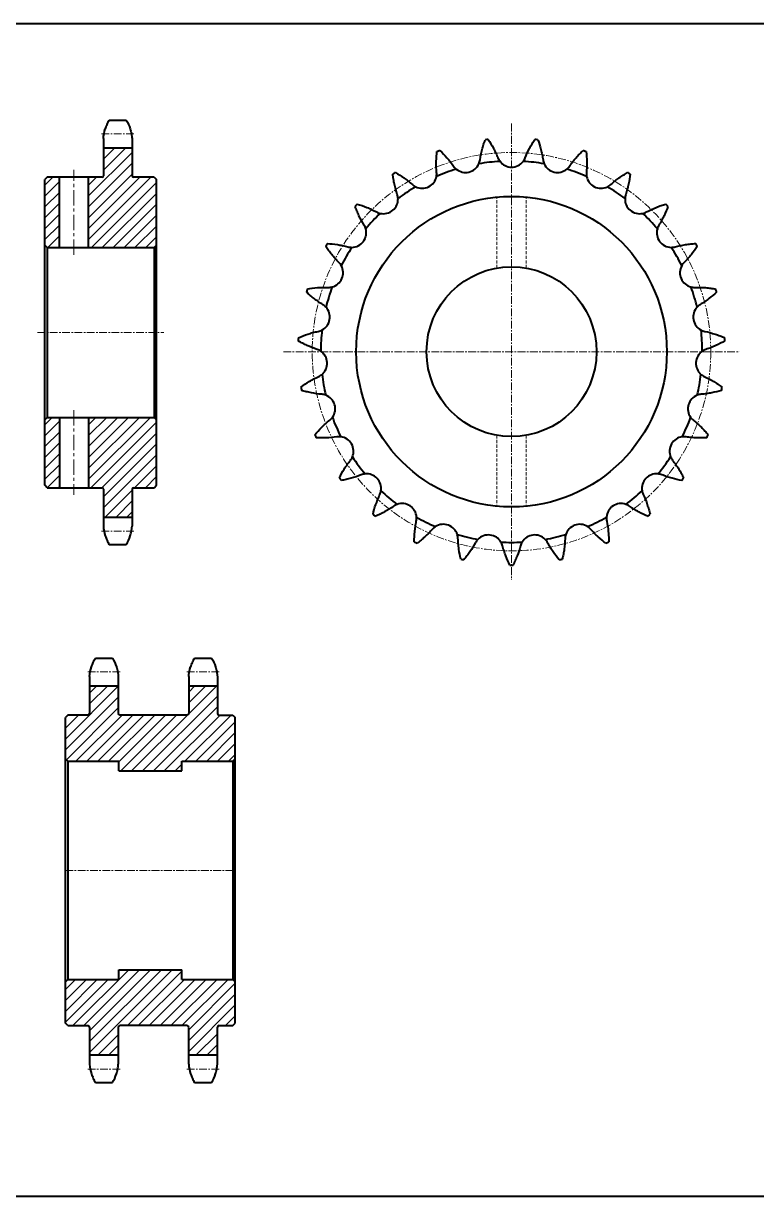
# Model space of a CAD drawing. Header units: millimetres. Extents: x -11382 to 23553, y -372 to 10786.
# Drawn here: x -378.9 to -76.9, y 2369.4 to 2852.9 of the extents above; entities that cross this region are included whole.
import ezdxf

# ---------------------------------------------------------------- set-up
doc = ezdxf.new("R2010")
doc.units = ezdxf.units.MM
doc.header["$LTSCALE"] = 0.2
doc.linetypes.add('CENTER', pattern=[50.8, 31.75, -6.35, 6.35, -6.35])
doc.linetypes.add('HIDDEN', pattern=[9.525, 6.35, -3.175])
for name, color, linetype, lineweight in [('đướng nét đứt', 4, 'HIDDEN', 20), ('đường bao thấy', 7, 'Continuous', 40), ('đường mặt cắt', 160, 'Continuous', 15), ('đường nét tâm', 137, 'CENTER', 15)]:
    doc.layers.add(name, color=color, linetype=linetype, lineweight=lineweight)
pattern_1 = [(45, (-2693.9205, -3394.5287), (-2.245064, 2.245064), [])]
pattern_2 = [(45, (-2699.589, -3327.168), (-2.245064, 2.245064), [])]

msp = doc.modelspace()

# ---------------------------------------------------------------- hatches: boundary and pattern name
at = {"layer": 'đường mặt cắt', "ltscale": 0.5}
h = msp.add_hatch(dxfattribs=at)
h.set_pattern_fill('ANSI31', color=256, style=0)
h.set_pattern_definition(pattern_1)
h.paths.add_polyline_path([(-352.106, 2760.585), (-325.106, 2760.585), (-324.106, 2761.585), (-324.106, 2788.585), (-325.106, 2789.585), (-333.415, 2789.585, -0.4798963), (-334.164, 2790.405), (-334.164, 2801.676), (-345.989, 2801.676), (-345.989, 2790.405, -0.4798963), (-346.737, 2789.585), (-352.106, 2789.585)])
h = msp.add_hatch(dxfattribs=at)
h.set_pattern_fill('ANSI31', color=256, style=0)
h.set_pattern_definition(pattern_1)
h.paths.add_polyline_path([(-370.106, 2761.585), (-369.106, 2760.585), (-364.106, 2760.585), (-364.106, 2789.585), (-369.106, 2789.585), (-370.106, 2788.585)])
h = msp.add_hatch(dxfattribs=at)
h.set_pattern_fill('ANSI31', color=256, style=0)
h.set_pattern_definition(pattern_1)
h.paths.add_polyline_path([(-370.106, 2662.585), (-369.106, 2661.585), (-364.106, 2661.585), (-364.106, 2690.585), (-369.106, 2690.585), (-370.106, 2689.585)])
h = msp.add_hatch(dxfattribs=at)
h.set_pattern_fill('ANSI31', color=256, style=0)
h.set_pattern_definition(pattern_1)
h.paths.add_polyline_path([(-352.106, 2690.585), (-352.106, 2661.585), (-346.737, 2661.585, -0.4798963), (-345.989, 2660.765), (-345.989, 2649.494), (-334.164, 2649.494), (-334.164, 2660.765, -0.4798963), (-333.415, 2661.585), (-325.106, 2661.585), (-324.106, 2662.585), (-324.106, 2689.585), (-325.106, 2690.585)])
h = msp.add_hatch(dxfattribs=at)
h.set_pattern_fill('ANSI31', color=256, style=0)
h.set_pattern_definition(pattern_2)
h.paths.add_polyline_path([(-339.084, 2567.846, -0.4798963), (-339.832, 2568.666), (-339.832, 2579.938), (-351.658, 2579.938), (-351.658, 2568.666, -0.4798963), (-352.406, 2567.846), (-360.658, 2567.846), (-361.658, 2566.846), (-361.658, 2549.846), (-360.658, 2548.846), (-339.658, 2548.846), (-339.658, 2544.846), (-313.658, 2544.846), (-313.658, 2548.846), (-292.658, 2548.846), (-291.658, 2549.846), (-291.658, 2566.846), (-292.658, 2567.846), (-298.258, 2567.846, -0.4798963), (-299.007, 2568.666), (-299.007, 2579.938), (-310.832, 2579.938), (-310.832, 2568.666, -0.4798963), (-311.58, 2567.846)])
h = msp.add_hatch(dxfattribs=at)
h.set_pattern_fill('ANSI31', color=256, style=0)
h.set_pattern_definition(pattern_2)
h.paths.add_polyline_path([(-311.58, 2439.846, -0.4798963), (-310.832, 2439.027), (-310.832, 2427.755), (-299.007, 2427.755), (-299.007, 2439.027, -0.4798963), (-298.258, 2439.846), (-292.658, 2439.846), (-291.658, 2440.846), (-291.658, 2457.846), (-292.658, 2458.846), (-313.658, 2458.846), (-313.658, 2462.846), (-339.658, 2462.846), (-339.658, 2458.846), (-360.658, 2458.846), (-361.658, 2457.846), (-361.658, 2440.846), (-360.658, 2439.846), (-352.406, 2439.846, -0.4798963), (-351.658, 2439.027), (-351.658, 2427.755), (-339.832, 2427.755), (-339.832, 2439.027, -0.4798963), (-339.084, 2439.846)])

# ---------------------------------------------------------------- linework, layer by layer
at = {"layer": 'đướng nét đứt'}
for p, q in [((-183.825, 2752.126), (-183.825, 2781.363)), ((-171.825, 2752.126), (-171.825, 2781.363)), ((-183.825, 2683.163), (-183.825, 2653.926)), ((-171.825, 2683.163), (-171.825, 2653.926))]:
    msp.add_line(p, q, dxfattribs=at)
at = {"layer": 'đường bao thấy'}
for p, q in [((-343.57, 2813.062), (-336.583, 2813.062)), ((-369.106, 2789.585), (-370.106, 2788.585)), ((-370.106, 2662.585), (-370.106, 2788.585)), ((-346.646, 2789.585), (-369.106, 2789.585)), ((-364.106, 2760.585), (-364.106, 2789.585)), ((-352.106, 2760.585), (-352.106, 2789.585)), ((-325.106, 2789.585), (-333.506, 2789.585)), ((-325.106, 2789.585), (-324.106, 2788.585)), ((-324.106, 2662.585), (-324.106, 2788.585)), ((-369.106, 2760.585), (-370.106, 2761.585)), ((-325.106, 2760.585), (-324.106, 2761.585)), ((-369.106, 2690.585), (-370.106, 2689.585)), ((-364.106, 2690.585), (-364.106, 2661.585)), ((-352.106, 2690.585), (-352.106, 2661.585)), ((-325.106, 2690.585), (-324.106, 2689.585)), ((-369.106, 2661.585), (-370.106, 2662.585)), ((-369.106, 2661.585), (-346.646, 2661.585)), ((-333.506, 2661.585), (-325.106, 2661.585)), ((-325.106, 2661.585), (-324.106, 2662.585)), ((-343.57, 2638.108), (-336.583, 2638.108)), ((-349.238, 2591.323), (-342.251, 2591.323)), ((-308.413, 2591.323), (-301.426, 2591.323)), ((-360.658, 2567.846), (-361.658, 2566.846)), ((-352.315, 2567.846), (-360.658, 2567.846)), ((-311.489, 2567.846), (-339.175, 2567.846)), ((-292.658, 2567.846), (-291.658, 2566.846)), ((-361.658, 2440.846), (-361.658, 2566.846)), ((-291.658, 2440.846), (-291.658, 2566.846)), ((-360.658, 2548.846), (-361.658, 2549.846)), ((-339.658, 2544.846), (-339.658, 2548.846)), ((-313.658, 2544.846), (-313.658, 2548.846)), ((-292.658, 2548.846), (-291.658, 2549.846)), ((-339.658, 2458.846), (-339.658, 2462.846)), ((-313.658, 2458.846), (-313.658, 2462.846)), ((-360.658, 2458.846), (-361.658, 2457.846)), ((-292.658, 2458.846), (-291.658, 2457.846)), ((-360.658, 2439.846), (-361.658, 2440.846)), ((-360.658, 2439.846), (-352.315, 2439.846)), ((-311.489, 2439.846), (-339.175, 2439.846)), ((-292.658, 2439.846), (-291.658, 2440.846)), ((-349.238, 2416.369), (-342.251, 2416.369)), ((-308.413, 2416.369), (-301.426, 2416.369))]:
    msp.add_line(p, q, dxfattribs=at)
at = {"layer": 'đường bao thấy', "ltscale": 0.5}
for p, q in [((-345.989, 2805.47), (-345.989, 2790.185)), ((-334.164, 2805.47), (-334.164, 2790.185)), ((-345.989, 2801.676), (-334.164, 2801.676)), ((-369.106, 2760.585), (-325.106, 2760.585)), ((-369.106, 2760.585), (-369.106, 2690.585)), ((-325.106, 2760.585), (-325.106, 2690.585)), ((-369.106, 2690.585), (-325.106, 2690.585)), ((-369.106, 2690.585), (-325.106, 2690.585)), ((-345.989, 2660.985), (-345.989, 2645.7)), ((-334.164, 2660.985), (-334.164, 2645.7)), ((-345.989, 2649.494), (-334.164, 2649.494)), ((-351.658, 2583.732), (-351.658, 2568.446)), ((-339.832, 2583.732), (-339.832, 2568.446)), ((-310.832, 2583.732), (-310.832, 2568.666)), ((-299.007, 2583.732), (-299.007, 2568.446)), ((-351.658, 2579.938), (-339.832, 2579.938)), ((-310.832, 2579.938), (-299.007, 2579.938)), ((-298.349, 2567.846), (-292.658, 2567.846)), ((-360.658, 2548.846), (-360.658, 2458.846)), ((-360.658, 2548.846), (-339.658, 2548.846)), ((-313.658, 2548.846), (-292.658, 2548.846)), ((-292.658, 2548.846), (-292.658, 2458.846)), ((-339.658, 2544.846), (-313.658, 2544.846)), ((-339.658, 2462.846), (-313.658, 2462.846)), ((-360.658, 2458.846), (-339.658, 2458.846)), ((-313.658, 2458.846), (-292.658, 2458.846)), ((-351.658, 2439.246), (-351.658, 2423.961)), ((-339.832, 2439.246), (-339.832, 2423.961)), ((-310.832, 2423.961), (-310.832, 2439.027)), ((-299.007, 2423.961), (-299.007, 2439.246)), ((-298.349, 2439.846), (-292.658, 2439.846)), ((-351.658, 2427.755), (-339.832, 2427.755)), ((-310.832, 2427.755), (-299.007, 2427.755))]:
    msp.add_line(p, q, dxfattribs=at)
at = {"layer": 'đường bao thấy'}
msp.add_lwpolyline([(-657.909, 2852.942), (73.534, 2852.942), (73.534, 2369.406), (-657.909, 2369.406)], close=True, dxfattribs=at)
for radius in [64, 35]:
    msp.add_circle((-177.825, 2717.644), radius, dxfattribs=at)
for centre, radius, start, end in [((-177.825, 2717.644), 87.998, 96.23567, 97.09766), ((-177.825, 2717.644), 87.998, 82.90234, 83.76433), ((-177.825, 2717.644), 87.998, 109.56901, 110.43099), ((-177.825, 2717.644), 87.998, 69.56901, 70.43099), ((-196.759, 2797.537), 6.015, 230.6554, 336.01126), ((-177.825, 2717.644), 78.605, 93.48853, 99.8448), ((-177.825, 2799.75), 6.015, 217.32207, 322.67793), ((-177.825, 2717.644), 78.605, 80.1552, 86.51147), ((-158.89, 2797.537), 6.015, 203.98874, 309.3446), ((-346.692, 2790.295), 0.711, 273.66563, 351.12093), ((-333.461, 2790.295), 0.711, 188.87907, 266.33437), ((-177.825, 2717.644), 87.998, 122.90234, 123.76433), ((-177.825, 2717.644), 78.605, 106.82186, 113.17814), ((-177.825, 2717.644), 78.605, 66.82186, 73.17814), ((-177.825, 2717.644), 87.998, 56.23567, 57.09766), ((-177.825, 2717.644), 78.605, 120.1552, 126.51147), ((-214.674, 2791.017), 6.015, 243.98874, 349.3446), ((-140.975, 2791.017), 6.015, 190.6554, 296.01126), ((-177.825, 2717.644), 78.605, 53.48853, 59.8448), ((-230.601, 2780.541), 6.015, 257.32207, 2.67793), ((-125.048, 2780.541), 6.015, 177.32207, 282.67793), ((-177.825, 2717.644), 87.998, 136.23567, 137.09766), ((-177.825, 2717.644), 87.998, 42.90234, 43.76433), ((-177.825, 2717.644), 78.605, 133.48853, 139.8448), ((-177.825, 2717.644), 78.605, 40.1552, 46.51147), ((-243.684, 2766.675), 6.015, 270.6554, 16.01126), ((-111.965, 2766.675), 6.015, 163.98874, 269.3446), ((-177.825, 2717.644), 87.998, 149.56901, 150.43099), ((-177.825, 2717.644), 87.998, 29.56901, 30.43099), ((-177.825, 2717.644), 78.605, 146.82186, 153.17814), ((-177.825, 2717.644), 78.605, 26.82186, 33.17814), ((-253.215, 2750.165), 6.015, 283.98874, 29.3446), ((-102.434, 2750.165), 6.015, 150.6554, 256.01126), ((-177.825, 2717.644), 87.998, 162.90234, 163.76433), ((-177.825, 2717.644), 78.605, 160.1552, 166.51147), ((-177.825, 2717.644), 78.605, 13.48853, 19.8448), ((-177.825, 2717.644), 87.998, 16.23567, 17.09766), ((-258.683, 2731.902), 6.015, 297.32207, 42.67793), ((-96.966, 2731.902), 6.015, 137.32207, 242.67793), ((-177.825, 2717.644), 87.998, 176.23567, 177.09766), ((-177.825, 2717.644), 78.605, 173.48853, 179.8448), ((-177.825, 2717.644), 78.605, 0.1552, 6.51147), ((-177.825, 2717.644), 87.998, 2.90234, 3.76433), ((-259.791, 2712.87), 6.015, 310.6554, 56.01126), ((-95.858, 2712.87), 6.015, 123.98874, 229.3446), ((-177.825, 2717.644), 78.605, 186.82186, 193.17814), ((-177.825, 2717.644), 78.605, 346.82186, 353.17814), ((-177.825, 2717.644), 87.998, 189.56901, 190.43099), ((-177.825, 2717.644), 87.998, 349.56901, 350.43099), ((-256.481, 2694.096), 6.015, 323.98874, 69.3446), ((-99.168, 2694.096), 6.015, 110.6554, 216.01126), ((-177.825, 2717.644), 78.605, 200.1552, 206.51147), ((-177.825, 2717.644), 78.605, 333.48853, 339.8448), ((-177.825, 2717.644), 87.998, 202.90234, 203.76433), ((-248.93, 2676.592), 6.015, 337.32207, 82.67793), ((-106.719, 2676.592), 6.015, 97.32207, 202.67793), ((-177.825, 2717.644), 87.998, 336.23567, 337.09766), ((-177.825, 2717.644), 78.605, 213.48853, 219.8448), ((-177.825, 2717.644), 78.605, 320.1552, 326.51147), ((-177.825, 2717.644), 87.998, 216.23567, 217.09766), ((-237.546, 2661.3), 6.015, 350.6554, 96.01126), ((-118.103, 2661.3), 6.015, 83.98874, 189.3446), ((-177.825, 2717.644), 87.998, 322.90234, 323.76433), ((-346.692, 2660.875), 0.711, 8.87907, 86.33437), ((-333.461, 2660.875), 0.711, 93.66563, 171.12093), ((-177.825, 2717.644), 78.605, 226.82186, 233.17814), ((-177.825, 2717.644), 78.605, 306.82186, 313.17814), ((-222.942, 2649.046), 6.015, 3.98874, 109.3446), ((-132.707, 2649.046), 6.015, 70.6554, 176.01126), ((-177.825, 2717.644), 87.998, 229.56901, 230.43099), ((-177.825, 2717.644), 87.998, 309.56901, 310.43099), ((-177.825, 2717.644), 78.605, 240.1552, 246.51147), ((-205.906, 2640.49), 6.015, 17.32207, 122.67793), ((-149.743, 2640.49), 6.015, 57.32207, 162.67793), ((-177.825, 2717.644), 78.605, 293.48853, 299.8448), ((-177.825, 2717.644), 78.605, 253.48853, 259.8448), ((-187.356, 2636.094), 6.015, 30.6554, 136.01126), ((-168.293, 2636.094), 6.015, 43.98874, 149.3446), ((-177.825, 2717.644), 78.605, 280.1552, 286.51147), ((-177.825, 2717.644), 87.998, 242.90234, 243.76433), ((-177.825, 2717.644), 78.605, 266.82186, 273.17814), ((-177.825, 2717.644), 87.998, 296.23567, 297.09766), ((-177.825, 2717.644), 87.998, 256.23567, 257.09766), ((-177.825, 2717.644), 87.998, 282.90234, 283.76433), ((-177.825, 2717.644), 87.998, 269.56901, 270.43099), ((-352.36, 2568.556), 0.711, 273.66563, 351.12093), ((-339.129, 2568.556), 0.711, 188.87907, 266.33437), ((-311.535, 2568.556), 0.711, 273.66563, 351.12093), ((-298.304, 2568.556), 0.711, 188.87907, 266.33437), ((-352.36, 2439.137), 0.711, 8.87907, 86.33437), ((-339.129, 2439.137), 0.711, 93.66563, 171.12093), ((-311.535, 2439.137), 0.711, 8.87907, 86.33437), ((-298.304, 2439.137), 0.711, 93.66563, 171.12093)]:
    msp.add_arc(centre, radius, start, end, dxfattribs=at)
for points, knots in [([(-345.989, 2805.47), (-345.878, 2806.868), (-345.61, 2808.196), (-345.001, 2810.096), (-344.763, 2810.713), (-344.216, 2811.919), (-343.909, 2812.501), (-343.57, 2813.062)], [0, 0, 0, 0, 0.5, 0.5, 0.75, 0.75, 1, 1, 1, 1]), ([(-336.583, 2813.062), (-335.906, 2811.941), (-335.363, 2810.751), (-334.752, 2808.853), (-334.582, 2808.201), (-334.315, 2806.856), (-334.219, 2806.169), (-334.164, 2805.47)], [0, 0, 0, 0, 0.5, 0.5, 0.75, 0.75, 1, 1, 1, 1]), ([(-190.808, 2796.665), (-190.59, 2798.154), (-190.298, 2799.588), (-189.764, 2801.667), (-189.57, 2802.347), (-189.152, 2803.685), (-188.93, 2804.336), (-188.698, 2804.968)], [0, 0, 0, 0, 0.5, 0.5, 0.75, 0.75, 1, 1, 1, 1]), ([(-187.383, 2805.121), (-186.64, 2804.001), (-185.93, 2802.81), (-184.929, 2800.912), (-184.607, 2800.26), (-183.987, 2798.915), (-183.692, 2798.228), (-183.414, 2797.53)], [0, 0, 0, 0, 0.5, 0.5, 0.75, 0.75, 1, 1, 1, 1]), ([(-172.235, 2797.53), (-171.68, 2798.928), (-171.064, 2800.256), (-170.065, 2802.155), (-169.719, 2802.773), (-169.004, 2803.978), (-168.638, 2804.561), (-168.266, 2805.121)], [0, 0, 0, 0, 0.5, 0.5, 0.75, 0.75, 1, 1, 1, 1]), ([(-166.951, 2804.968), (-166.487, 2803.706), (-166.07, 2802.384), (-165.535, 2800.306), (-165.372, 2799.597), (-165.078, 2798.146), (-164.95, 2797.409), (-164.841, 2796.665)], [0, 0, 0, 0, 0.5, 0.5, 0.75, 0.75, 1, 1, 1, 1]), ([(-208.682, 2791.541), (-208.813, 2793.04), (-208.859, 2794.502), (-208.819, 2796.648), (-208.787, 2797.356), (-208.689, 2798.754), (-208.623, 2799.438), (-208.543, 2800.106)], [0, 0, 0, 0, 0.5, 0.5, 0.75, 0.75, 1, 1, 1, 1]), ([(-207.299, 2800.559), (-206.317, 2799.64), (-205.352, 2798.646), (-203.941, 2797.029), (-203.477, 2796.469), (-202.563, 2795.303), (-202.117, 2794.703), (-201.686, 2794.087)], [0, 0, 0, 0, 0.5, 0.5, 0.75, 0.75, 1, 1, 1, 1]), ([(-153.963, 2794.087), (-153.1, 2795.32), (-152.195, 2796.47), (-150.785, 2798.088), (-150.306, 2798.609), (-149.332, 2799.617), (-148.841, 2800.099), (-148.35, 2800.559)], [0, 0, 0, 0, 0.5, 0.5, 0.75, 0.75, 1, 1, 1, 1]), ([(-147.106, 2800.106), (-146.946, 2798.771), (-146.845, 2797.389), (-146.803, 2795.244), (-146.808, 2794.517), (-146.857, 2793.036), (-146.902, 2792.29), (-146.967, 2791.541)], [0, 0, 0, 0, 0.5, 0.5, 0.75, 0.75, 1, 1, 1, 1]), ([(-191.264, 2795.092), (-191.153, 2795.341), (-191.06, 2795.597), (-190.907, 2796.122), (-190.848, 2796.392), (-190.808, 2796.665)], [0, 0, 0, 0, 0.5, 0.5, 1, 1, 1, 1]), ([(-173.041, 2796.104), (-172.876, 2796.321), (-172.726, 2796.548), (-172.456, 2797.024), (-172.337, 2797.273), (-172.235, 2797.53)], [0, 0, 0, 0, 0.5, 0.5, 1, 1, 1, 1]), ([(-224.892, 2782.433), (-225.365, 2783.861), (-225.747, 2785.274), (-226.203, 2787.371), (-226.335, 2788.066), (-226.562, 2789.449), (-226.656, 2790.131), (-226.732, 2790.8)], [0, 0, 0, 0, 0.5, 0.5, 0.75, 0.75, 1, 1, 1, 1]), ([(-225.626, 2791.527), (-224.459, 2790.859), (-223.29, 2790.114), (-221.544, 2788.866), (-220.963, 2788.429), (-219.805, 2787.505), (-219.233, 2787.024), (-218.672, 2786.524)], [0, 0, 0, 0, 0.5, 0.5, 0.75, 0.75, 1, 1, 1, 1]), ([(-208.763, 2789.905), (-208.712, 2790.173), (-208.68, 2790.444), (-208.653, 2790.99), (-208.658, 2791.266), (-208.682, 2791.541)], [0, 0, 0, 0, 0.5, 0.5, 1, 1, 1, 1]), ([(-155.076, 2792.886), (-154.865, 2793.059), (-154.667, 2793.246), (-154.295, 2793.646), (-154.121, 2793.861), (-153.963, 2794.087)], [0, 0, 0, 0, 0.5, 0.5, 1, 1, 1, 1]), ([(-136.977, 2786.524), (-135.853, 2787.524), (-134.708, 2788.434), (-132.962, 2789.684), (-132.376, 2790.08), (-131.196, 2790.837), (-130.607, 2791.193), (-130.023, 2791.527)], [0, 0, 0, 0, 0.5, 0.5, 0.75, 0.75, 1, 1, 1, 1]), ([(-128.917, 2790.8), (-129.069, 2789.464), (-129.29, 2788.095), (-129.744, 2785.998), (-129.916, 2785.291), (-130.305, 2783.862), (-130.521, 2783.146), (-130.757, 2782.433)], [0, 0, 0, 0, 0.5, 0.5, 0.75, 0.75, 1, 1, 1, 1]), ([(-138.338, 2785.612), (-138.092, 2785.731), (-137.856, 2785.867), (-137.402, 2786.171), (-137.183, 2786.34), (-136.977, 2786.524)], [0, 0, 0, 0, 0.5, 0.5, 1, 1, 1, 1]), ([(-224.593, 2780.822), (-224.606, 2781.095), (-224.637, 2781.366), (-224.736, 2781.903), (-224.805, 2782.171), (-224.892, 2782.433)], [0, 0, 0, 0, 0.5, 0.5, 1, 1, 1, 1]), ([(-238.564, 2769.832), (-239.354, 2771.113), (-240.052, 2772.399), (-240.979, 2774.335), (-241.268, 2774.981), (-241.808, 2776.274), (-242.056, 2776.916), (-242.284, 2777.549)], [0, 0, 0, 0, 0.5, 0.5, 0.75, 0.75, 1, 1, 1, 1]), ([(-241.376, 2778.512), (-240.086, 2778.131), (-238.777, 2777.676), (-236.791, 2776.864), (-236.125, 2776.572), (-234.785, 2775.941), (-234.117, 2775.604), (-233.456, 2775.247)], [0, 0, 0, 0, 0.5, 0.5, 0.75, 0.75, 1, 1, 1, 1]), ([(-122.193, 2775.247), (-120.869, 2775.961), (-119.545, 2776.583), (-117.558, 2777.396), (-116.896, 2777.647), (-115.574, 2778.11), (-114.919, 2778.321), (-114.273, 2778.512)], [0, 0, 0, 0, 0.5, 0.5, 0.75, 0.75, 1, 1, 1, 1]), ([(-113.365, 2777.549), (-113.82, 2776.284), (-114.351, 2775.003), (-115.276, 2773.067), (-115.607, 2772.42), (-116.315, 2771.119), (-116.69, 2770.472), (-117.085, 2769.832)], [0, 0, 0, 0, 0.5, 0.5, 0.75, 0.75, 1, 1, 1, 1]), ([(-123.728, 2774.673), (-123.461, 2774.733), (-123.2, 2774.811), (-122.688, 2775.002), (-122.436, 2775.116), (-122.193, 2775.247)], [0, 0, 0, 0, 0.5, 0.5, 1, 1, 1, 1]), ([(-237.902, 2768.334), (-237.978, 2768.596), (-238.07, 2768.852), (-238.291, 2769.352), (-238.42, 2769.597), (-238.564, 2769.832)], [0, 0, 0, 0, 0.5, 0.5, 1, 1, 1, 1]), ([(-248.963, 2754.418), (-250.026, 2755.482), (-251.002, 2756.572), (-252.35, 2758.242), (-252.78, 2758.804), (-253.604, 2759.938), (-253.994, 2760.505), (-254.361, 2761.069)], [0, 0, 0, 0, 0.5, 0.5, 0.75, 0.75, 1, 1, 1, 1]), ([(-253.7, 2762.215), (-252.357, 2762.142), (-250.978, 2762.001), (-248.858, 2761.669), (-248.143, 2761.539), (-246.693, 2761.233), (-245.966, 2761.06), (-245.24, 2760.865)], [0, 0, 0, 0, 0.5, 0.5, 0.75, 0.75, 1, 1, 1, 1]), ([(-110.409, 2760.865), (-108.956, 2761.254), (-107.523, 2761.554), (-105.403, 2761.887), (-104.701, 2761.978), (-103.307, 2762.124), (-102.621, 2762.178), (-101.949, 2762.215)], [0, 0, 0, 0, 0.5, 0.5, 0.75, 0.75, 1, 1, 1, 1]), ([(-101.288, 2761.069), (-102.023, 2759.943), (-102.834, 2758.819), (-104.181, 2757.149), (-104.652, 2756.595), (-105.641, 2755.492), (-106.155, 2754.949), (-106.686, 2754.418)], [0, 0, 0, 0, 0.5, 0.5, 0.75, 0.75, 1, 1, 1, 1]), ([(-112.034, 2760.661), (-111.761, 2760.657), (-111.489, 2760.673), (-110.947, 2760.741), (-110.675, 2760.794), (-110.409, 2760.865)], [0, 0, 0, 0, 0.5, 0.5, 1, 1, 1, 1]), ([(-247.973, 2753.112), (-248.106, 2753.35), (-248.256, 2753.578), (-248.586, 2754.014), (-248.767, 2754.223), (-248.963, 2754.418)], [0, 0, 0, 0, 0.5, 0.5, 1, 1, 1, 1]), ([(-255.526, 2737.021), (-256.806, 2737.811), (-258.007, 2738.647), (-259.704, 2739.961), (-260.252, 2740.409), (-261.315, 2741.322), (-261.825, 2741.784), (-262.313, 2742.248)], [0, 0, 0, 0, 0.5, 0.5, 0.75, 0.75, 1, 1, 1, 1]), ([(-261.933, 2743.516), (-260.61, 2743.754), (-259.235, 2743.935), (-257.096, 2744.101), (-256.37, 2744.139), (-254.889, 2744.176), (-254.142, 2744.175), (-253.39, 2744.153)], [0, 0, 0, 0, 0.5, 0.5, 0.75, 0.75, 1, 1, 1, 1]), ([(-103.887, 2744.329), (-103.622, 2744.263), (-103.354, 2744.215), (-102.811, 2744.156), (-102.534, 2744.145), (-102.259, 2744.153)], [0, 0, 0, 0, 0.5, 0.5, 1, 1, 1, 1]), ([(-102.259, 2744.153), (-100.755, 2744.197), (-99.292, 2744.158), (-97.152, 2743.993), (-96.448, 2743.92), (-95.058, 2743.741), (-94.378, 2743.635), (-93.716, 2743.516)], [0, 0, 0, 0, 0.5, 0.5, 0.75, 0.75, 1, 1, 1, 1]), ([(-93.336, 2742.248), (-94.311, 2741.322), (-95.36, 2740.415), (-97.056, 2739.101), (-97.642, 2738.67), (-98.858, 2737.825), (-99.484, 2737.416), (-100.123, 2737.021)], [0, 0, 0, 0, 0.5, 0.5, 0.75, 0.75, 1, 1, 1, 1]), ([(-254.261, 2735.979), (-254.446, 2736.18), (-254.644, 2736.367), (-255.066, 2736.715), (-255.291, 2736.876), (-255.526, 2737.021)], [0, 0, 0, 0, 0.5, 0.5, 1, 1, 1, 1]), ([(-265.632, 2723.422), (-264.399, 2723.959), (-263.104, 2724.451), (-261.061, 2725.107), (-260.363, 2725.311), (-258.931, 2725.689), (-258.203, 2725.86), (-257.467, 2726.012)], [0, 0, 0, 0, 0.5, 0.5, 0.75, 0.75, 1, 1, 1, 1]), ([(-99.727, 2726.558), (-99.484, 2726.433), (-99.234, 2726.325), (-98.719, 2726.142), (-98.453, 2726.068), (-98.182, 2726.012)], [0, 0, 0, 0, 0.5, 0.5, 1, 1, 1, 1]), ([(-98.182, 2726.012), (-96.709, 2725.708), (-95.295, 2725.332), (-93.25, 2724.678), (-92.582, 2724.445), (-91.271, 2723.95), (-90.634, 2723.69), (-90.017, 2723.422)], [0, 0, 0, 0, 0.5, 0.5, 0.75, 0.75, 1, 1, 1, 1]), ([(-257.9, 2718.58), (-259.328, 2719.053), (-260.689, 2719.59), (-262.643, 2720.477), (-263.28, 2720.786), (-264.525, 2721.43), (-265.128, 2721.762), (-265.709, 2722.1)], [0, 0, 0, 0, 0.5, 0.5, 0.75, 0.75, 1, 1, 1, 1]), ([(-256.429, 2717.857), (-256.656, 2718.01), (-256.891, 2718.147), (-257.382, 2718.388), (-257.638, 2718.493), (-257.9, 2718.58)], [0, 0, 0, 0, 0.5, 0.5, 1, 1, 1, 1]), ([(-89.94, 2722.1), (-91.102, 2721.424), (-92.331, 2720.784), (-94.285, 2719.896), (-94.954, 2719.612), (-96.333, 2719.071), (-97.036, 2718.816), (-97.749, 2718.58)], [0, 0, 0, 0, 0.5, 0.5, 0.75, 0.75, 1, 1, 1, 1]), ([(-99.776, 2708.308), (-99.569, 2708.13), (-99.351, 2707.967), (-98.891, 2707.67), (-98.649, 2707.536), (-98.399, 2707.419)], [0, 0, 0, 0, 0.5, 0.5, 1, 1, 1, 1]), ([(-264.598, 2703.016), (-263.522, 2703.823), (-262.375, 2704.601), (-260.538, 2705.71), (-259.906, 2706.07), (-258.599, 2706.767), (-257.931, 2707.102), (-257.25, 2707.419)], [0, 0, 0, 0, 0.5, 0.5, 0.75, 0.75, 1, 1, 1, 1]), ([(-98.399, 2707.419), (-97.036, 2706.784), (-95.746, 2706.092), (-93.908, 2704.984), (-93.311, 2704.603), (-92.15, 2703.819), (-91.59, 2703.42), (-91.051, 2703.016)], [0, 0, 0, 0, 0.5, 0.5, 0.75, 0.75, 1, 1, 1, 1]), ([(-255.957, 2700.088), (-257.455, 2700.219), (-258.904, 2700.427), (-261.01, 2700.84), (-261.701, 2700.994), (-263.061, 2701.333), (-263.724, 2701.517), (-264.368, 2701.712)], [0, 0, 0, 0, 0.5, 0.5, 0.75, 0.75, 1, 1, 1, 1]), ([(-254.359, 2699.724), (-254.615, 2699.82), (-254.876, 2699.899), (-255.409, 2700.021), (-255.682, 2700.064), (-255.957, 2700.088)], [0, 0, 0, 0, 0.5, 0.5, 1, 1, 1, 1]), ([(-91.281, 2701.712), (-92.568, 2701.322), (-93.912, 2700.983), (-96.017, 2700.57), (-96.734, 2700.448), (-98.201, 2700.239), (-98.943, 2700.153), (-99.692, 2700.088)], [0, 0, 0, 0, 0.5, 0.5, 0.75, 0.75, 1, 1, 1, 1]), ([(-258.885, 2683.399), (-258.024, 2684.432), (-257.088, 2685.454), (-255.556, 2686.957), (-255.024, 2687.452), (-253.914, 2688.433), (-253.34, 2688.912), (-252.751, 2689.378)], [0, 0, 0, 0, 0.5, 0.5, 0.75, 0.75, 1, 1, 1, 1]), ([(-104.033, 2690.56), (-103.873, 2690.339), (-103.698, 2690.13), (-103.319, 2689.736), (-103.115, 2689.549), (-102.898, 2689.378)], [0, 0, 0, 0, 0.5, 0.5, 1, 1, 1, 1]), ([(-102.898, 2689.378), (-101.718, 2688.445), (-100.623, 2687.475), (-99.09, 2685.973), (-98.597, 2685.465), (-97.647, 2684.434), (-97.194, 2683.916), (-96.764, 2683.399)], [0, 0, 0, 0, 0.5, 0.5, 0.75, 0.75, 1, 1, 1, 1]), ([(-249.802, 2682.543), (-251.29, 2682.325), (-252.748, 2682.193), (-254.893, 2682.109), (-255.6, 2682.1), (-257.002, 2682.116), (-257.689, 2682.142), (-258.361, 2682.184)], [0, 0, 0, 0, 0.5, 0.5, 0.75, 0.75, 1, 1, 1, 1]), ([(-248.164, 2682.557), (-248.435, 2682.592), (-248.707, 2682.608), (-249.253, 2682.604), (-249.529, 2682.583), (-249.802, 2682.543)], [0, 0, 0, 0, 0.5, 0.5, 1, 1, 1, 1]), ([(-97.288, 2682.184), (-98.63, 2682.101), (-100.016, 2682.081), (-102.16, 2682.164), (-102.886, 2682.21), (-104.361, 2682.346), (-105.103, 2682.434), (-105.847, 2682.543)], [0, 0, 0, 0, 0.5, 0.5, 0.75, 0.75, 1, 1, 1, 1]), ([(-112.268, 2674.273), (-112.163, 2674.021), (-112.041, 2673.777), (-111.764, 2673.306), (-111.608, 2673.078), (-111.437, 2672.861)], [0, 0, 0, 0, 0.5, 0.5, 1, 1, 1, 1]), ([(-248.803, 2665.628), (-248.203, 2666.832), (-247.528, 2668.042), (-246.384, 2669.858), (-245.981, 2670.463), (-245.126, 2671.673), (-244.679, 2672.272), (-244.212, 2672.861)], [0, 0, 0, 0, 0.5, 0.5, 0.75, 0.75, 1, 1, 1, 1]), ([(-111.437, 2672.861), (-110.504, 2671.681), (-109.661, 2670.484), (-108.516, 2668.669), (-108.154, 2668.061), (-107.468, 2666.839), (-107.146, 2666.231), (-106.846, 2665.628)], [0, 0, 0, 0, 0.5, 0.5, 0.75, 0.75, 1, 1, 1, 1]), ([(-239.767, 2666.89), (-241.165, 2666.334), (-242.553, 2665.87), (-244.62, 2665.294), (-245.307, 2665.121), (-246.674, 2664.814), (-247.349, 2664.681), (-248.012, 2664.566)], [0, 0, 0, 0, 0.5, 0.5, 0.75, 0.75, 1, 1, 1, 1]), ([(-238.176, 2667.281), (-238.448, 2667.253), (-238.716, 2667.206), (-239.247, 2667.076), (-239.51, 2666.991), (-239.767, 2666.89)], [0, 0, 0, 0, 0.5, 0.5, 1, 1, 1, 1]), ([(-107.637, 2664.566), (-108.962, 2664.795), (-110.315, 2665.095), (-112.382, 2665.671), (-113.078, 2665.884), (-114.482, 2666.355), (-115.184, 2666.612), (-115.882, 2666.89)], [0, 0, 0, 0, 0.5, 0.5, 0.75, 0.75, 1, 1, 1, 1]), ([(-124.038, 2660.323), (-123.993, 2660.054), (-123.931, 2659.789), (-123.77, 2659.266), (-123.671, 2659.008), (-123.554, 2658.758)], [0, 0, 0, 0, 0.5, 0.5, 1, 1, 1, 1]), ([(-234.894, 2650.662), (-234.588, 2651.971), (-234.21, 2653.305), (-233.515, 2655.335), (-233.263, 2656.017), (-232.71, 2657.391), (-232.413, 2658.077), (-232.095, 2658.758)], [0, 0, 0, 0, 0.5, 0.5, 0.75, 0.75, 1, 1, 1, 1]), ([(-224.935, 2654.721), (-225.192, 2654.631), (-225.443, 2654.523), (-225.929, 2654.274), (-226.166, 2654.131), (-226.392, 2653.973)], [0, 0, 0, 0, 0.5, 0.5, 1, 1, 1, 1]), ([(-123.554, 2658.758), (-122.918, 2657.395), (-122.374, 2656.036), (-121.678, 2654.006), (-121.466, 2653.33), (-121.081, 2651.983), (-120.908, 2651.317), (-120.755, 2650.662)], [0, 0, 0, 0, 0.5, 0.5, 0.75, 0.75, 1, 1, 1, 1]), ([(-226.392, 2653.973), (-227.624, 2653.11), (-228.868, 2652.339), (-230.747, 2651.301), (-231.375, 2650.975), (-232.635, 2650.361), (-233.261, 2650.075), (-233.88, 2649.811)], [0, 0, 0, 0, 0.5, 0.5, 0.75, 0.75, 1, 1, 1, 1]), ([(-121.769, 2649.811), (-123.006, 2650.339), (-124.253, 2650.943), (-126.132, 2651.98), (-126.76, 2652.347), (-128.017, 2653.13), (-128.641, 2653.542), (-129.257, 2653.973)], [0, 0, 0, 0, 0.5, 0.5, 0.75, 0.75, 1, 1, 1, 1]), ([(-345.989, 2645.7), (-345.878, 2644.302), (-345.61, 2642.974), (-345.001, 2641.074), (-344.763, 2640.457), (-344.216, 2639.251), (-343.909, 2638.669), (-343.57, 2638.108)], [0, 0, 0, 0, 0.5, 0.5, 0.75, 0.75, 1, 1, 1, 1]), ([(-336.583, 2638.108), (-335.906, 2639.229), (-335.363, 2640.419), (-334.752, 2642.317), (-334.582, 2642.969), (-334.315, 2644.314), (-334.219, 2645.001), (-334.164, 2645.7)], [0, 0, 0, 0, 0.5, 0.5, 0.75, 0.75, 1, 1, 1, 1]), ([(-217.908, 2639.306), (-217.913, 2640.651), (-217.852, 2642.036), (-217.645, 2644.171), (-217.556, 2644.893), (-217.335, 2646.358), (-217.204, 2647.094), (-217.052, 2647.83)], [0, 0, 0, 0, 0.5, 0.5, 0.75, 0.75, 1, 1, 1, 1]), ([(-209.154, 2645.553), (-209.384, 2645.405), (-209.602, 2645.243), (-210.018, 2644.888), (-210.216, 2644.695), (-210.399, 2644.489)], [0, 0, 0, 0, 0.5, 0.5, 1, 1, 1, 1]), ([(-138.707, 2649.464), (-138.726, 2649.192), (-138.726, 2648.919), (-138.69, 2648.374), (-138.653, 2648.1), (-138.597, 2647.83)], [0, 0, 0, 0, 0.5, 0.5, 1, 1, 1, 1]), ([(-138.597, 2647.83), (-138.293, 2646.357), (-138.077, 2644.909), (-137.868, 2642.773), (-137.817, 2642.067), (-137.753, 2640.667), (-137.739, 2639.979), (-137.741, 2639.306)], [0, 0, 0, 0, 0.5, 0.5, 0.75, 0.75, 1, 1, 1, 1]), ([(-210.399, 2644.489), (-211.399, 2643.365), (-212.432, 2642.328), (-214.02, 2640.884), (-214.556, 2640.422), (-215.641, 2639.534), (-216.184, 2639.112), (-216.725, 2638.712)], [0, 0, 0, 0, 0.5, 0.5, 0.75, 0.75, 1, 1, 1, 1]), ([(-198.762, 2632.174), (-199.076, 2633.481), (-199.337, 2634.843), (-199.627, 2636.969), (-199.707, 2637.691), (-199.83, 2639.167), (-199.873, 2639.914), (-199.894, 2640.665)], [0, 0, 0, 0, 0.5, 0.5, 0.75, 0.75, 1, 1, 1, 1]), ([(-191.684, 2640.271), (-191.873, 2640.074), (-192.049, 2639.866), (-192.372, 2639.425), (-192.519, 2639.191), (-192.65, 2638.948)], [0, 0, 0, 0, 0.5, 0.5, 1, 1, 1, 1]), ([(-155.755, 2640.665), (-155.798, 2639.161), (-155.922, 2637.703), (-156.212, 2635.577), (-156.325, 2634.878), (-156.585, 2633.501), (-156.73, 2632.828), (-156.887, 2632.174)], [0, 0, 0, 0, 0.5, 0.5, 0.75, 0.75, 1, 1, 1, 1]), ([(-155.484, 2642.281), (-155.566, 2642.02), (-155.629, 2641.755), (-155.719, 2641.216), (-155.747, 2640.941), (-155.755, 2640.665)], [0, 0, 0, 0, 0.5, 0.5, 1, 1, 1, 1]), ([(-138.924, 2638.712), (-140.005, 2639.511), (-141.08, 2640.387), (-142.669, 2641.829), (-143.195, 2642.331), (-144.238, 2643.382), (-144.75, 2643.927), (-145.25, 2644.489)], [0, 0, 0, 0, 0.5, 0.5, 0.75, 0.75, 1, 1, 1, 1]), ([(-192.65, 2638.948), (-193.364, 2637.624), (-194.13, 2636.377), (-195.342, 2634.606), (-195.758, 2634.033), (-196.608, 2632.919), (-197.039, 2632.382), (-197.473, 2631.869)], [0, 0, 0, 0, 0.5, 0.5, 0.75, 0.75, 1, 1, 1, 1]), ([(-178.486, 2629.649), (-179.094, 2630.849), (-179.661, 2632.113), (-180.434, 2634.115), (-180.679, 2634.8), (-181.139, 2636.208), (-181.352, 2636.924), (-181.547, 2637.65)], [0, 0, 0, 0, 0.5, 0.5, 0.75, 0.75, 1, 1, 1, 1]), ([(-174.102, 2637.65), (-174.492, 2636.197), (-174.948, 2634.807), (-175.72, 2632.804), (-175.992, 2632.151), (-176.562, 2630.871), (-176.859, 2630.25), (-177.163, 2629.649)], [0, 0, 0, 0, 0.5, 0.5, 0.75, 0.75, 1, 1, 1, 1]), ([(-173.467, 2639.16), (-173.606, 2638.925), (-173.729, 2638.682), (-173.941, 2638.179), (-174.031, 2637.917), (-174.102, 2637.65)], [0, 0, 0, 0, 0.5, 0.5, 1, 1, 1, 1]), ([(-158.176, 2631.869), (-159.043, 2632.896), (-159.887, 2633.995), (-161.101, 2635.765), (-161.497, 2636.375), (-162.269, 2637.639), (-162.642, 2638.287), (-162.999, 2638.948)], [0, 0, 0, 0, 0.5, 0.5, 0.75, 0.75, 1, 1, 1, 1]), ([(-351.658, 2583.732), (-351.546, 2585.13), (-351.279, 2586.458), (-350.67, 2588.357), (-350.432, 2588.975), (-349.884, 2590.18), (-349.577, 2590.763), (-349.238, 2591.323)], [0, 0, 0, 0, 0.5, 0.5, 0.75, 0.75, 1, 1, 1, 1]), ([(-342.251, 2591.323), (-341.574, 2590.203), (-341.032, 2589.012), (-340.42, 2587.114), (-340.25, 2586.462), (-339.983, 2585.117), (-339.888, 2584.43), (-339.832, 2583.732)], [0, 0, 0, 0, 0.5, 0.5, 0.75, 0.75, 1, 1, 1, 1]), ([(-310.832, 2583.732), (-310.721, 2585.13), (-310.453, 2586.458), (-309.844, 2588.357), (-309.606, 2588.975), (-309.059, 2590.18), (-308.752, 2590.763), (-308.413, 2591.323)], [0, 0, 0, 0, 0.5, 0.5, 0.75, 0.75, 1, 1, 1, 1]), ([(-301.426, 2591.323), (-300.749, 2590.203), (-300.206, 2589.012), (-299.595, 2587.114), (-299.425, 2586.462), (-299.158, 2585.117), (-299.062, 2584.43), (-299.007, 2583.732)], [0, 0, 0, 0, 0.5, 0.5, 0.75, 0.75, 1, 1, 1, 1]), ([(-351.658, 2423.961), (-351.546, 2422.563), (-351.279, 2421.235), (-350.67, 2419.336), (-350.432, 2418.718), (-349.884, 2417.513), (-349.577, 2416.93), (-349.238, 2416.369)], [0, 0, 0, 0, 0.5, 0.5, 0.75, 0.75, 1, 1, 1, 1]), ([(-342.251, 2416.369), (-341.574, 2417.49), (-341.032, 2418.68), (-340.42, 2420.579), (-340.25, 2421.231), (-339.983, 2422.576), (-339.888, 2423.263), (-339.832, 2423.961)], [0, 0, 0, 0, 0.5, 0.5, 0.75, 0.75, 1, 1, 1, 1]), ([(-310.832, 2423.961), (-310.721, 2422.563), (-310.453, 2421.235), (-309.844, 2419.336), (-309.606, 2418.718), (-309.059, 2417.513), (-308.752, 2416.93), (-308.413, 2416.369)], [0, 0, 0, 0, 0.5, 0.5, 0.75, 0.75, 1, 1, 1, 1]), ([(-301.426, 2416.369), (-300.749, 2417.49), (-300.206, 2418.68), (-299.595, 2420.579), (-299.425, 2421.231), (-299.158, 2422.576), (-299.062, 2423.263), (-299.007, 2423.961)], [0, 0, 0, 0, 0.5, 0.5, 0.75, 0.75, 1, 1, 1, 1])]:
    msp.add_open_spline(points, degree=3, knots=knots, dxfattribs=at)
for points in [[(-183.414, 2797.53), (-183.21, 2797.016), (-182.941, 2796.541), (-182.608, 2796.104)], [(-164.841, 2796.665), (-164.761, 2796.119), (-164.608, 2795.594), (-164.385, 2795.092)], [(-201.686, 2794.087), (-201.369, 2793.635), (-200.998, 2793.234), (-200.573, 2792.886)], [(-146.967, 2791.541), (-147.015, 2790.991), (-146.988, 2790.445), (-146.886, 2789.905)], [(-218.672, 2786.524), (-218.259, 2786.156), (-217.805, 2785.853), (-217.311, 2785.612)], [(-130.757, 2782.433), (-130.931, 2781.908), (-131.03, 2781.371), (-131.056, 2780.822)], [(-233.456, 2775.247), (-232.969, 2774.985), (-232.457, 2774.794), (-231.921, 2774.673)], [(-117.085, 2769.832), (-117.375, 2769.362), (-117.595, 2768.862), (-117.747, 2768.334)], [(-245.24, 2760.865), (-244.706, 2760.722), (-244.164, 2760.654), (-243.615, 2760.661)], [(-106.686, 2754.418), (-107.077, 2754.027), (-107.407, 2753.592), (-107.676, 2753.112)], [(-253.39, 2744.153), (-252.838, 2744.137), (-252.295, 2744.196), (-251.762, 2744.329)], [(-100.123, 2737.021), (-100.594, 2736.731), (-101.015, 2736.383), (-101.388, 2735.979)], [(-257.467, 2726.012), (-256.925, 2726.123), (-256.411, 2726.306), (-255.922, 2726.558)], [(-97.749, 2718.58), (-98.274, 2718.406), (-98.764, 2718.165), (-99.22, 2717.857)], [(-257.25, 2707.419), (-256.749, 2707.653), (-256.29, 2707.949), (-255.873, 2708.308)], [(-99.692, 2700.088), (-100.243, 2700.04), (-100.775, 2699.918), (-101.29, 2699.724)], [(-252.751, 2689.378), (-252.317, 2689.721), (-251.939, 2690.115), (-251.616, 2690.56)], [(-105.847, 2682.543), (-106.394, 2682.623), (-106.94, 2682.627), (-107.485, 2682.557)], [(-244.212, 2672.861), (-243.87, 2673.295), (-243.593, 2673.765), (-243.381, 2674.273)], [(-115.882, 2666.89), (-116.396, 2667.094), (-116.926, 2667.224), (-117.473, 2667.281)], [(-232.095, 2658.758), (-231.862, 2659.259), (-231.701, 2659.781), (-231.611, 2660.323)], [(-129.257, 2653.973), (-129.71, 2654.29), (-130.196, 2654.539), (-130.714, 2654.721)], [(-217.052, 2647.83), (-216.94, 2648.371), (-216.904, 2648.916), (-216.942, 2649.464)], [(-145.25, 2644.489), (-145.617, 2644.902), (-146.033, 2645.256), (-146.495, 2645.553)], [(-199.894, 2640.665), (-199.91, 2641.218), (-200.001, 2641.756), (-200.165, 2642.281)], [(-162.999, 2638.948), (-163.261, 2639.435), (-163.584, 2639.875), (-163.965, 2640.271)], [(-181.547, 2637.65), (-181.69, 2638.184), (-181.902, 2638.688), (-182.182, 2639.16)]]:
    msp.add_open_spline(points, degree=3, dxfattribs=at)
at = {"layer": 'đường nét tâm', "ltscale": 0.5}
for p, q in [((-177.825, 2811.644), (-177.825, 2623.644)), ((-333.44, 2807.485), (-346.713, 2807.485)), ((-373.106, 2725.585), (-321.106, 2725.585)), ((-271.825, 2717.644), (-83.825, 2717.644)), ((-333.44, 2643.685), (-346.713, 2643.685)), ((-339.108, 2585.746), (-352.382, 2585.746)), ((-298.283, 2585.746), (-311.556, 2585.746)), ((-361.658, 2503.846), (-291.658, 2503.846)), ((-339.108, 2421.946), (-352.382, 2421.946)), ((-298.283, 2421.946), (-311.556, 2421.946))]:
    msp.add_line(p, q, dxfattribs=at)
at = {"layer": 'đường nét tâm'}
for p, q in [((-358.106, 2757.585), (-358.106, 2792.585)), ((-358.106, 2693.585), (-358.106, 2658.585))]:
    msp.add_line(p, q, dxfattribs=at)
at = {"layer": 'đường nét tâm', "ltscale": 0.5}
msp.add_circle((-177.825, 2717.644), 82.106, dxfattribs=at)

doc.saveas('drawing.dxf')
